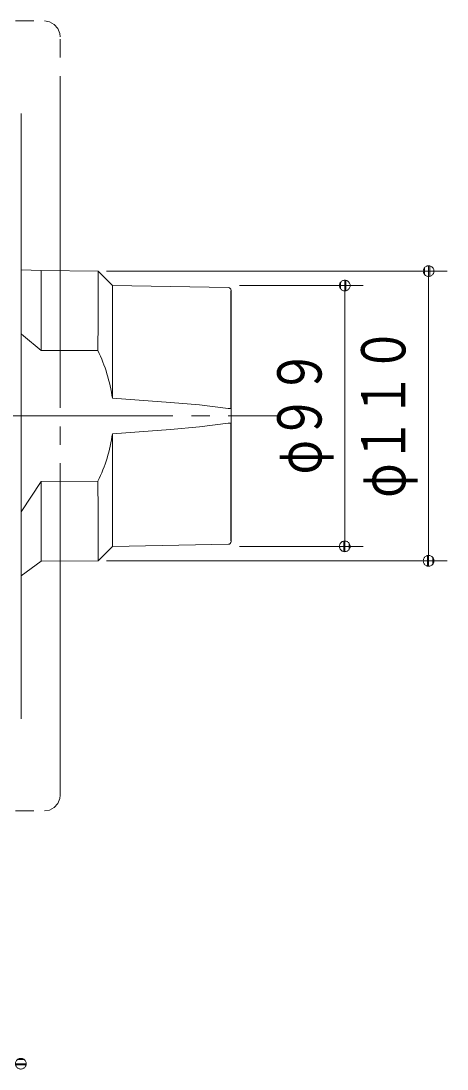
# Model space of a CAD drawing. Units: millimetres on the paper. Extents: x -305 to 305, y -152 to 152.
# Drawn here: x -25.7 to -2.5, y -32.2 to 24.7 of the extents above; entities that cross this region are included whole.
import ezdxf
from ezdxf.enums import TextEntityAlignment as Align

# ---------------------------------------------------------------- set-up
doc = ezdxf.new("R2010")
doc.units = ezdxf.units.MM
doc.linetypes.add('LONG_CHAIN', pattern=[21, 18, -1, 1, -1])
doc.layers.add('0-1_S3', color=7, linetype='Continuous', lineweight=9)
doc.layers.add('0-2_0', color=7, linetype='Continuous', lineweight=9)
doc.styles.add('ＭＳ ゴシック', font='')
doc.styles.get('ＭＳ ゴシック').set_extended_font_data('MS Gothic')

# ---------------------------------------------------------------- blocks, each defined once
blk = doc.blocks.new('_DOTSMALL')
at = {"layer": '0-2_0'}
for p, q in [((0.0746, 0.1), (-0.0746, 0.1)), ((0.1223, -0.0248), (-0.1223, -0.0248))]:
    blk.add_line(p, q, dxfattribs=at)
for points in [[(0.125, 0), (0.124, 0.0157), (0.1211, 0.0311), (0.1162, 0.046), (0.1095, 0.0602), (0.1011, 0.0735), (0.0911, 0.0856), (0.0797, 0.0963), (0.067, 0.1055), (0.0532, 0.1131), (0.0386, 0.1189), (0.0234, 0.1228), (0.0078, 0.1248), (-0.0078, 0.1248), (-0.0234, 0.1228), (-0.0386, 0.1189), (-0.0532, 0.1131), (-0.067, 0.1055), (-0.0797, 0.0963), (-0.0911, 0.0856), (-0.1011, 0.0735), (-0.1095, 0.0602), (-0.1162, 0.046), (-0.1211, 0.0311), (-0.124, 0.0157), (-0.125, 0), (0, 0)], [(-0.125, 0), (-0.124, -0.0157), (-0.1211, -0.0311), (-0.1162, -0.046), (-0.1095, -0.0602), (-0.1011, -0.0735), (-0.0911, -0.0856), (-0.0797, -0.0963), (-0.067, -0.1055), (-0.0532, -0.1131), (-0.0386, -0.1189), (-0.0234, -0.1228), (-0.0078, -0.1248), (0.0078, -0.1248), (0.0234, -0.1228), (0.0386, -0.1189), (0.0532, -0.1131), (0.067, -0.1055), (0.0797, -0.0963), (0.0911, -0.0856), (0.1011, -0.0735), (0.1095, -0.0602), (0.1162, -0.046), (0.1211, -0.0311), (0.124, -0.0157), (0.125, 0), (0, 0)]]:
    blk.add_lwpolyline(points, close=True, dxfattribs=at)

msp = doc.modelspace()

# ---------------------------------------------------------------- linework, layer by layer
at = {"layer": '0-1_S3', "linetype": 'LONG_CHAIN'}
for p, q in [((-44.966, 24.662), (-24.401, 24.662)), ((-23.544, -17.326), (-23.544, 23.804)), ((-77.422, 3.239), (-11.743, 3.239)), ((-44.966, -18.183), (-24.401, -18.183))]:
    msp.add_line(p, q, dxfattribs=at)
at = {"layer": '0-1_S3'}
for p, q in [((-25.671, -13.193), (-25.671, 19.652)), ((-25.671, 11.17), (-24.571, 11.123)), ((-25.671, 11.17), (-24.571, 11.123)), ((-21.486, 11.096), (-24.572, 11.123)), ((-20.7, 10.311), (-21.486, 11.096)), ((-21.023, 11.096), (-2.544, 11.096)), ((-3.544, 11.096), (-3.544, -4.618)), ((-14.412, 10.201), (-20.7, 10.311)), ((-13.809, 10.311), (-7.095, 10.311)), ((-8.095, 10.311), (-8.095, -3.832)), ((-24.578, 6.791), (-21.492, 6.784)), ((-14.419, 3.638), (-14.418, 3.638)), ((-14.418, 2.84), (-14.419, 2.84)), ((-25.671, 0.176), (-25.671, 0.17)), ((-25.671, -1.952), (-24.578, -0.312)), ((-21.492, -0.306), (-24.578, -0.312)), ((-21.486, -4.618), (-20.7, -3.832)), ((-20.7, -3.832), (-14.412, -3.722)), ((-13.809, -3.832), (-7.095, -3.832)), ((-25.671, -5.427), (-24.571, -4.644)), ((-25.671, -5.43), (-24.572, -4.645)), ((-24.572, -4.645), (-21.486, -4.618)), ((-21.023, -4.618), (-2.544, -4.618)), ((-25.683, -12.332), (-25.671, -12.332)), ((-25.671, -12.332), (-25.671, -12.328))]:
    msp.add_line(p, q, dxfattribs=at)
at = {"layer": '0-1_S3', "linetype": 'LONG_CHAIN'}
for points in [[(-24.401, 24.662), (-24.116, 24.612), (-23.864, 24.472), (-23.671, 24.252), (-23.565, 23.991), (-23.544, 23.804)], [(-24.401, -18.183), (-24.116, -18.133), (-23.864, -17.993), (-23.671, -17.774), (-23.565, -17.513), (-23.544, -17.326)]]:
    msp.add_lwpolyline(points, dxfattribs=at)
at = {"layer": '0-1_S3'}
for points in [[(-24.578, 6.791), (-24.577, 7.375), (-24.577, 7.929), (-24.577, 8.449), (-24.576, 8.932), (-24.576, 9.374), (-24.576, 9.772), (-24.575, 10.123), (-24.575, 10.424), (-24.574, 10.673), (-24.573, 10.869), (-24.573, 11.01), (-24.572, 11.095), (-24.572, 11.123)], [(-21.492, 6.784), (-21.492, 7.332), (-21.491, 7.854), (-21.491, 8.346), (-21.491, 8.806), (-21.49, 9.23), (-21.49, 9.616), (-21.49, 9.962), (-21.489, 10.265), (-21.489, 10.523), (-21.488, 10.735), (-21.488, 10.899), (-21.487, 11.014), (-21.487, 11.08), (-21.486, 11.096)], [(-20.706, 4.206), (-20.706, 4.8), (-20.706, 5.382), (-20.706, 5.949), (-20.706, 6.497), (-20.705, 7.02), (-20.705, 7.516), (-20.705, 7.981), (-20.704, 8.411), (-20.704, 8.804), (-20.704, 9.156), (-20.703, 9.465), (-20.703, 9.728), (-20.702, 9.944), (-20.702, 10.111), (-20.701, 10.229), (-20.701, 10.295), (-20.7, 10.311)], [(-14.266, 5.281), (-14.266, 5.837), (-14.267, 6.374), (-14.267, 6.888), (-14.267, 7.374), (-14.268, 7.829), (-14.268, 8.249), (-14.268, 8.631), (-14.269, 8.973), (-14.269, 9.272), (-14.27, 9.525), (-14.27, 9.73), (-14.271, 9.887), (-14.271, 9.994), (-14.271, 10.049), (-14.272, 10.054), (-14.273, 10.007), (-14.273, 9.908), (-14.273, 9.76), (-14.274, 9.562), (-14.274, 9.317), (-14.275, 9.026), (-14.275, 8.691), (-14.276, 8.316), (-14.276, 7.901), (-14.276, 7.452), (-14.277, 6.971), (-14.277, 6.462), (-14.277, 5.929), (-14.277, 5.375), (-14.277, 4.805), (-14.277, 4.223), (-14.278, 3.634)], [(-24.578, 6.791), (-25.542, 7.591), (-25.671, 7.698)], [(-14.278, 2.844), (-14.277, 2.255), (-14.277, 1.674), (-14.277, 1.104), (-14.277, 0.55), (-14.277, 0.017), (-14.277, -0.493), (-14.276, -0.974), (-14.276, -1.423), (-14.276, -1.837), (-14.275, -2.213), (-14.275, -2.548), (-14.274, -2.839), (-14.274, -3.084), (-14.273, -3.281), (-14.273, -3.43), (-14.273, -3.528), (-14.272, -3.575), (-14.271, -3.571), (-14.271, -3.515), (-14.271, -3.409), (-14.27, -3.252), (-14.27, -3.046), (-14.269, -2.793), (-14.269, -2.495), (-14.268, -2.153), (-14.268, -1.77), (-14.268, -1.35), (-14.267, -0.895), (-14.267, -0.409), (-14.267, 0.104), (-14.266, 0.641), (-14.266, 1.198), (-14.266, 1.77), (-14.266, 2.353), (-14.266, 2.943), (-14.266, 3.535), (-14.266, 4.125), (-14.266, 4.708), (-14.266, 5.281)], [(-14.419, 3.638), (-15.984, 3.834), (-17.554, 3.976), (-20.706, 4.206)], [(-20.706, 2.273), (-17.559, 2.502), (-15.986, 2.644), (-14.419, 2.84)], [(-20.7, -3.832), (-20.701, -3.816), (-20.701, -3.75), (-20.702, -3.633), (-20.702, -3.466), (-20.703, -3.249), (-20.703, -2.986), (-20.704, -2.677), (-20.704, -2.325), (-20.704, -1.933), (-20.705, -1.502), (-20.705, -1.038), (-20.705, -0.542), (-20.706, -0.018), (-20.706, 0.529), (-20.706, 1.096), (-20.706, 1.679), (-20.706, 2.273)], [(-24.572, -4.645), (-24.572, -4.616), (-24.573, -4.531), (-24.573, -4.391), (-24.574, -4.195), (-24.575, -3.945), (-24.575, -3.644), (-24.576, -3.293), (-24.576, -2.896), (-24.576, -2.454), (-24.577, -1.971), (-24.577, -1.45), (-24.577, -0.896), (-24.578, -0.312)], [(-21.486, -4.618), (-21.487, -4.601), (-21.487, -4.535), (-21.488, -4.42), (-21.488, -4.256), (-21.489, -4.044), (-21.489, -3.786), (-21.49, -3.483), (-21.49, -3.138), (-21.49, -2.752), (-21.491, -2.327), (-21.491, -1.867), (-21.491, -1.375), (-21.492, -0.853), (-21.492, -0.306)]]:
    msp.add_lwpolyline(points, dxfattribs=at)
for centre, radius, start, end in [((-14.414, 10.058), 0.143, 357.6019, 89), ((-29.936, 2.802), 9.335, 8.6437, 25.2471), ((-14.375, 2.705), 0.935, 84.0086, 92.6332), ((-14.375, 3.774), 0.935, 267.3668, 275.9914), ((-29.728, 3.613), 9.121, 334.5562, 351.553), ((-14.414, -3.579), 0.143, 271, 2.3981)]:
    msp.add_arc(centre, radius, start, end, dxfattribs=at)

# ---------------------------------------------------------------- block references
at = {"layer": '0-1_S3', "xscale": 2.32, "yscale": 2.32}
for p, rotation in [((-3.544, 11.096), 90), ((-8.095, 10.311), 90), ((-8.095, -3.832), 270), ((-3.544, -4.618), 270)]:
    msp.add_blockref('_DOTSMALL', p, dxfattribs=dict(at, rotation=rotation))
msp.add_blockref('_DOTSMALL', (-25.68, -31.891), dxfattribs=at)

# ---------------------------------------------------------------- texts
at = {"layer": '0-1_S3', "style": 'ＭＳ ゴシック', "width": 0.75}
for s, p in [('φ１１０', (-4.081, -1.196)), ('φ９９', (-8.632, 0.069))]:
    msp.add_text(s, height=2.405, rotation=90, dxfattribs=at).set_placement(p, align=Align.BOTTOM_LEFT)

doc.saveas('drawing.dxf')
